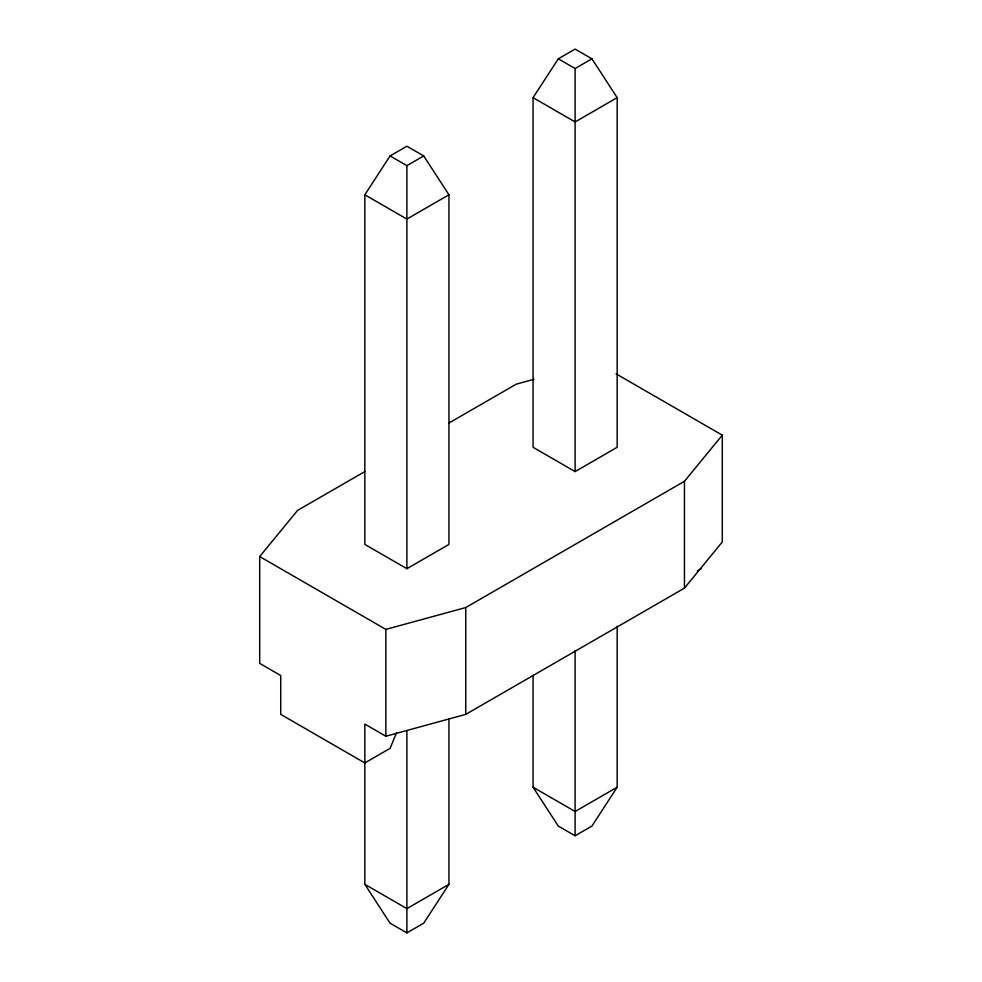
<?xml version="1.0" encoding="UTF-8"?>
<svg xmlns="http://www.w3.org/2000/svg" width="982" height="982" viewBox="0 0 982 982"><rect width="100%" height="100%" fill="white"/><g stroke="black" fill="none" stroke-linecap="round" stroke-linejoin="round"><path stroke-width="1.47" d="M396.495 732.793L390.075 748.37L364.838 762.94L280.729 714.38L280.729 675.53L259.702 663.39L259.702 556.561L297.546 510.419L365.144 471.397M364.838 194.78L390.075 155.929L406.892 146.22L423.708 155.929L448.946 194.78L448.946 544.421L406.892 568.701L364.838 544.421L364.838 194.78L406.892 219.06L448.946 194.78M533.054 97.66L558.292 58.81L575.108 49.1L591.925 58.81L617.162 97.66L617.162 447.301L575.108 471.581L533.054 447.301L533.054 97.66L575.108 121.94L617.162 97.66M448.946 718.726L448.946 884.34L423.708 923.19L406.892 932.9L390.075 923.19L364.838 884.34L364.838 724.09L385.865 736.23L465.763 714.38L684.454 588.12L722.298 541.99L722.298 435.161L616.058 373.823M617.162 626.209L617.162 787.22L591.925 826.071L575.108 835.78L558.292 826.071L533.054 787.22L533.054 675.272M259.702 556.561L385.865 629.401L465.763 607.539L684.454 481.29L722.298 435.161M390.075 155.929L406.892 165.639L423.708 155.929M558.292 58.81L575.108 68.519L591.925 58.81M448.639 423.193L516.237 384.171L533.987 379.31M697.294 570.996L701.271 568.701M448.946 884.34L406.892 908.62L364.838 884.34M617.162 787.22L575.108 811.5L533.054 787.22M684.454 481.29L684.454 588.12M575.108 68.519L575.108 471.581M575.108 650.489L575.108 835.78M465.763 607.539L465.763 714.38M406.892 165.639L406.892 568.701M406.892 730.731L406.892 932.9M385.865 629.401L385.865 736.23"/></g></svg>
